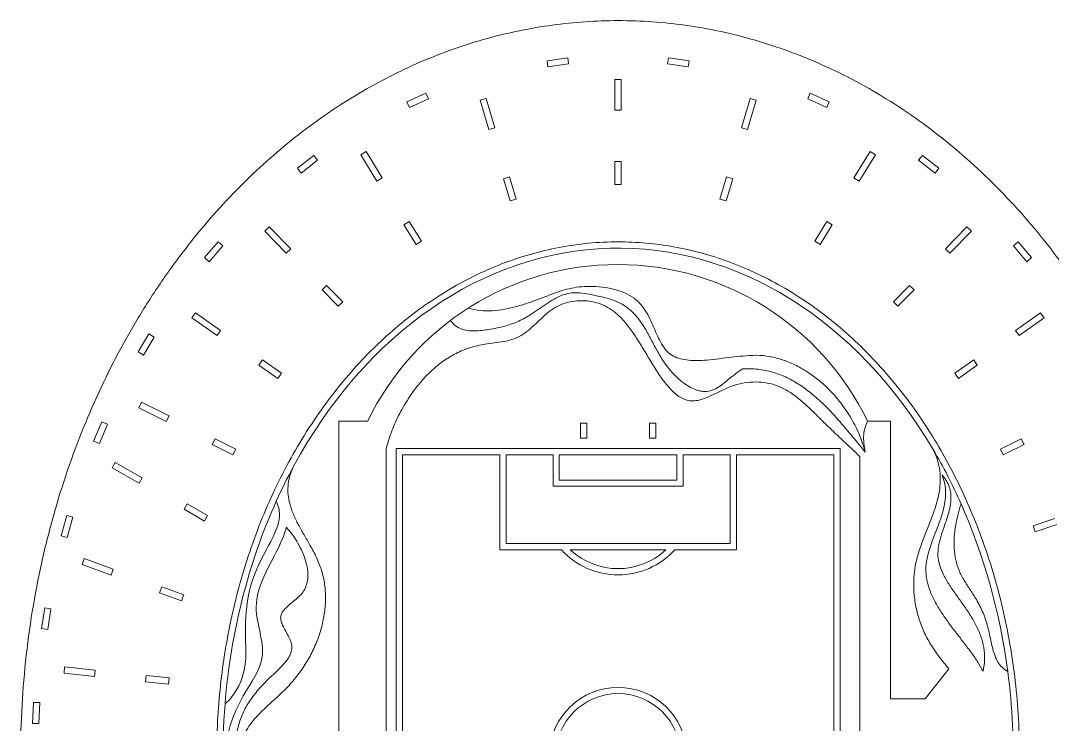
# Model space of a CAD drawing. Header units: millimetres. Extents: x -2136 to 2622, y -2915 to 1925.
# Drawn here: x -1869.7 to -1376.2, y 1588.5 to 1925.2 of the extents above; entities that cross this region are included whole.
import ezdxf

# ---------------------------------------------------------------- set-up
doc = ezdxf.new("R2010")
doc.units = ezdxf.units.MM

msp = doc.modelspace()

# ---------------------------------------------------------------- linework, layer by layer
at = {"color": 7, "linetype": 'Continuous', "lineweight": 15}
for p, q in [((-1607.98, 1907.41), (-1617.88, 1905.98)), ((-1617.88, 1905.98), (-1617.45, 1903.01)), ((-1607.56, 1904.44), (-1607.98, 1907.41)), ((-1559.78, 1907.41), (-1560.21, 1904.44)), ((-1549.88, 1905.98), (-1559.78, 1907.41)), ((-1550.31, 1903.01), (-1549.88, 1905.98)), ((-1617.45, 1903.01), (-1607.56, 1904.44)), ((-1560.21, 1904.44), (-1550.31, 1903.01)), ((-1585.38, 1897.08), (-1585.38, 1882.39)), ((-1582.38, 1897.08), (-1585.38, 1897.08)), ((-1582.38, 1882.39), (-1582.38, 1897.08)), ((-1675.79, 1890.48), (-1684.9, 1886.36)), ((-1674.56, 1887.75), (-1675.79, 1890.48)), ((-1491.97, 1890.48), (-1493.2, 1887.75)), ((-1482.86, 1886.36), (-1491.97, 1890.48)), ((-1684.9, 1886.36), (-1683.67, 1883.63)), ((-1683.67, 1883.63), (-1674.56, 1887.75)), ((-1647.05, 1887.98), (-1649.93, 1887.12)), ((-1649.93, 1887.12), (-1645.71, 1873.05)), ((-1642.84, 1873.91), (-1647.05, 1887.98)), ((-1520.71, 1887.98), (-1524.92, 1873.91)), ((-1522.05, 1873.05), (-1517.83, 1887.12)), ((-1517.83, 1887.12), (-1520.71, 1887.98)), ((-1493.2, 1887.75), (-1484.09, 1883.63)), ((-1484.09, 1883.63), (-1482.86, 1886.36)), ((-1585.38, 1882.39), (-1582.38, 1882.39)), ((-1645.71, 1873.05), (-1642.84, 1873.91)), ((-1524.92, 1873.91), (-1522.05, 1873.05)), ((-1729.46, 1860.74), (-1737.32, 1854.56)), ((-1727.6, 1858.38), (-1729.46, 1860.74)), ((-1704.41, 1862.51), (-1706.96, 1860.93)), ((-1706.96, 1860.93), (-1699.24, 1848.43)), ((-1696.69, 1850.01), (-1704.41, 1862.51)), ((-1463.35, 1862.51), (-1471.07, 1850.01)), ((-1468.52, 1848.43), (-1460.8, 1860.93)), ((-1460.8, 1860.93), (-1463.35, 1862.51)), ((-1438.3, 1860.74), (-1440.16, 1858.38)), ((-1430.44, 1854.56), (-1438.3, 1860.74)), ((-1735.47, 1852.2), (-1727.6, 1858.38)), ((-1585.38, 1857.87), (-1585.38, 1846.79)), ((-1582.38, 1857.87), (-1585.38, 1857.87)), ((-1582.38, 1846.79), (-1582.38, 1857.87)), ((-1440.16, 1858.38), (-1432.29, 1852.2)), ((-1737.32, 1854.56), (-1735.47, 1852.2)), ((-1432.29, 1852.2), (-1430.44, 1854.56)), ((-1699.24, 1848.43), (-1696.69, 1850.01)), ((-1635.8, 1850.41), (-1638.68, 1849.55)), ((-1638.68, 1849.55), (-1635.5, 1838.94)), ((-1632.62, 1839.8), (-1635.8, 1850.41)), ((-1585.38, 1846.79), (-1582.38, 1846.79)), ((-1531.96, 1850.41), (-1535.14, 1839.8)), ((-1532.26, 1838.94), (-1529.08, 1849.55)), ((-1529.08, 1849.55), (-1531.96, 1850.41)), ((-1471.07, 1850.01), (-1468.52, 1848.43)), ((-1635.5, 1838.94), (-1632.62, 1839.8)), ((-1535.14, 1839.8), (-1532.26, 1838.94)), ((-1750.73, 1826.56), (-1752.87, 1824.47)), ((-1740.46, 1816.06), (-1750.73, 1826.56)), ((-1683.8, 1829.14), (-1686.35, 1827.57)), ((-1686.35, 1827.57), (-1680.53, 1818.14)), ((-1677.98, 1819.72), (-1683.8, 1829.14)), ((-1483.96, 1829.14), (-1489.78, 1819.72)), ((-1487.23, 1818.14), (-1481.41, 1827.57)), ((-1481.41, 1827.57), (-1483.96, 1829.14)), ((-1417.03, 1826.56), (-1427.3, 1816.06)), ((-1414.89, 1824.47), (-1417.03, 1826.56)), ((-1752.87, 1824.47), (-1742.6, 1813.96)), ((-1425.16, 1813.96), (-1414.89, 1824.47)), ((-1775.23, 1819.42), (-1781.7, 1811.8)), ((-1779.42, 1809.86), (-1772.94, 1817.48)), ((-1772.94, 1817.48), (-1775.23, 1819.42)), ((-1680.53, 1818.14), (-1677.98, 1819.72)), ((-1489.78, 1819.72), (-1487.23, 1818.14)), ((-1392.53, 1819.42), (-1394.82, 1817.48)), ((-1394.82, 1817.48), (-1388.34, 1809.86)), ((-1386.06, 1811.8), (-1392.53, 1819.42)), ((-1781.7, 1811.8), (-1779.42, 1809.86)), ((-1742.6, 1813.96), (-1740.46, 1816.06)), ((-1427.3, 1816.06), (-1425.16, 1813.96)), ((-1388.34, 1809.86), (-1386.06, 1811.8)), ((-1723.32, 1798.52), (-1725.47, 1796.42)), ((-1715.58, 1790.59), (-1723.32, 1798.52)), ((-1444.44, 1798.52), (-1452.18, 1790.59)), ((-1442.29, 1796.42), (-1444.44, 1798.52)), ((-1725.47, 1796.42), (-1717.72, 1788.5)), ((-1450.04, 1788.5), (-1442.29, 1796.42)), ((-1717.72, 1788.5), (-1715.58, 1790.59)), ((-1452.18, 1790.59), (-1450.04, 1788.5)), ((-1786.01, 1785.46), (-1787.74, 1783.01)), ((-1787.74, 1783.01), (-1775.74, 1774.54)), ((-1774.01, 1776.99), (-1786.01, 1785.46)), ((-1381.75, 1785.46), (-1393.76, 1776.99)), ((-1392.03, 1774.54), (-1380.02, 1783.01)), ((-1380.02, 1783.01), (-1381.75, 1785.46)), ((-1775.74, 1774.54), (-1774.01, 1776.99)), ((-1393.76, 1776.99), (-1392.03, 1774.54)), ((-1808.37, 1775.31), (-1813.49, 1766.72)), ((-1810.91, 1765.18), (-1805.8, 1773.78)), ((-1805.8, 1773.78), (-1808.37, 1775.31)), ((-1813.49, 1766.72), (-1810.91, 1765.18)), ((-1753.97, 1762.85), (-1755.7, 1760.4)), ((-1744.92, 1756.46), (-1753.97, 1762.85)), ((-1413.79, 1762.85), (-1422.84, 1756.46)), ((-1412.06, 1760.4), (-1413.79, 1762.85)), ((-1755.7, 1760.4), (-1746.65, 1754.01)), ((-1421.11, 1754.01), (-1412.06, 1760.4)), ((-1746.65, 1754.01), (-1744.92, 1756.46)), ((-1422.84, 1756.46), (-1421.11, 1754.01)), ((-1811.8, 1742.61), (-1813.14, 1739.93)), ((-1798.65, 1736.06), (-1811.8, 1742.61)), ((-1813.14, 1739.93), (-1799.99, 1733.38)), ((-1830.89, 1733.22), (-1834.75, 1723.99)), ((-1828.12, 1732.06), (-1830.89, 1733.22)), ((-1799.99, 1733.38), (-1798.65, 1736.06)), ((-1703.67, 1733.6), (-1717.41, 1733.6)), ((-1717.41, 1733.6), (-1717.41, 1401.18)), ((-1598.88, 1732.63), (-1601.88, 1732.63)), ((-1601.88, 1732.63), (-1601.88, 1725.49)), ((-1598.88, 1725.49), (-1598.88, 1732.63)), ((-1568.88, 1732.63), (-1568.88, 1725.49)), ((-1565.88, 1732.63), (-1568.88, 1732.63)), ((-1565.88, 1725.49), (-1565.88, 1732.63)), ((-1453.6, 1733.6), (-1464.57, 1733.6)), ((-1453.6, 1600.76), (-1453.6, 1733.6)), ((-1831.98, 1722.83), (-1828.12, 1732.06)), ((-1834.75, 1723.99), (-1831.98, 1722.83)), ((-1776.7, 1725.13), (-1778.04, 1722.45)), ((-1778.04, 1722.45), (-1768.12, 1717.51)), ((-1766.78, 1720.2), (-1776.7, 1725.13)), ((-1601.88, 1725.49), (-1598.88, 1725.49)), ((-1568.88, 1725.49), (-1565.88, 1725.49)), ((-1391.06, 1725.13), (-1400.98, 1720.2)), ((-1399.64, 1717.51), (-1389.72, 1722.45)), ((-1389.72, 1722.45), (-1391.06, 1725.13)), ((-1768.12, 1717.51), (-1766.78, 1720.2)), ((-1694.88, 1720.52), (-1694.88, 1416.87)), ((-1690.04, 1720.52), (-1477.72, 1720.52)), ((-1690.04, 1425.97), (-1690.04, 1720.52)), ((-1687.04, 1717.52), (-1640.48, 1717.52)), ((-1687.04, 1574.75), (-1687.04, 1717.52)), ((-1640.48, 1717.52), (-1640.48, 1672.02)), ((-1637.48, 1717.52), (-1637.48, 1675.02)), ((-1637.48, 1717.52), (-1615.02, 1717.52)), ((-1615.02, 1717.52), (-1615.02, 1702.4)), ((-1612.02, 1717.52), (-1555.74, 1717.52)), ((-1612.02, 1717.52), (-1612.02, 1705.4)), ((-1555.74, 1705.4), (-1555.74, 1717.52)), ((-1552.74, 1717.52), (-1530.28, 1717.52)), ((-1552.74, 1702.4), (-1552.74, 1717.52)), ((-1530.28, 1675.02), (-1530.28, 1717.52)), ((-1527.28, 1672.02), (-1527.28, 1717.52)), ((-1527.28, 1717.52), (-1480.72, 1717.52)), ((-1480.72, 1717.52), (-1480.72, 1574.75)), ((-1477.72, 1425.97), (-1477.72, 1720.52)), ((-1400.98, 1720.2), (-1399.64, 1717.51)), ((-1824.43, 1713.86), (-1825.93, 1711.26)), ((-1811.55, 1706.43), (-1824.43, 1713.86)), ((-1468.21, 1422.16), (-1468.21, 1716.62)), ((-1825.93, 1711.26), (-1813.05, 1703.83)), ((-1813.05, 1703.83), (-1811.55, 1706.43)), ((-1612.02, 1705.4), (-1555.74, 1705.4)), ((-1615.02, 1702.4), (-1552.74, 1702.4)), ((-1790.03, 1694), (-1791.53, 1691.4)), ((-1780.29, 1688.38), (-1790.03, 1694)), ((-1847.6, 1688.39), (-1850.28, 1678.75)), ((-1844.71, 1687.58), (-1847.6, 1688.39)), ((-1791.53, 1691.4), (-1781.79, 1685.78)), ((-1781.79, 1685.78), (-1780.29, 1688.38)), ((-1847.39, 1677.95), (-1844.71, 1687.58)), ((-1374.93, 1687.01), (-1385.41, 1683.42)), ((-1385.41, 1683.42), (-1384.44, 1680.58)), ((-1384.44, 1680.58), (-1373.96, 1684.17)), ((-1850.28, 1678.75), (-1847.39, 1677.95)), ((-1637.48, 1675.02), (-1530.28, 1675.02)), ((-1640.48, 1672.02), (-1610.97, 1672.02)), ((-1606.76, 1672.02), (-1561, 1672.02)), ((-1556.79, 1672.02), (-1527.28, 1672.02)), ((-1839.28, 1667.8), (-1840.31, 1664.98)), ((-1840.31, 1664.98), (-1826.41, 1659.93)), ((-1825.38, 1662.74), (-1839.28, 1667.8)), ((-1826.41, 1659.93), (-1825.38, 1662.74)), ((-1802.18, 1654.3), (-1803.21, 1651.48)), ((-1791.69, 1650.48), (-1802.18, 1654.3)), ((-1803.21, 1651.48), (-1792.71, 1647.66)), ((-1792.71, 1647.66), (-1791.69, 1650.48)), ((-1858.14, 1644.23), (-1859.71, 1634.35)), ((-1855.17, 1643.76), (-1858.14, 1644.23)), ((-1856.75, 1633.88), (-1855.17, 1643.76)), ((-1859.71, 1634.35), (-1856.75, 1633.88)), ((-1848.62, 1615.99), (-1848.93, 1613)), ((-1834.02, 1614.44), (-1848.62, 1615.99)), ((-1834.33, 1611.46), (-1834.02, 1614.44)), ((-1425.63, 1615), (-1437, 1600.76)), ((-1848.93, 1613), (-1834.33, 1611.46)), ((-1809.65, 1611.87), (-1809.97, 1608.88)), ((-1798.64, 1610.7), (-1809.65, 1611.87)), ((-1798.96, 1607.72), (-1798.64, 1610.7)), ((-1809.97, 1608.88), (-1798.96, 1607.72)), ((-1437, 1600.76), (-1453.6, 1600.76)), ((-1863.48, 1598.89), (-1863.98, 1588.9)), ((-1860.48, 1598.89), (-1863.48, 1598.89)), ((-1860.98, 1588.9), (-1860.48, 1598.89)), ((-1863.98, 1588.9), (-1860.98, 1588.9))]:
    msp.add_line(p, q, dxfattribs=at)
msp.add_circle((-1583.88, 1573.25), 29.95, dxfattribs=at)
for centre, radius, start, end in [((-1584.12, 1675.66), 132.85, 25.8587, 154.1413), ((-1583.88, 1696.55), 36.54, 222.1567, 317.8433), ((-1583.88, 1696.55), 33.54, 226.9866, 313.0134), ((-1583.88, 1573.25), 32.95, 2.6096, 177.3904)]:
    msp.add_arc(centre, radius, start, end, dxfattribs=at)
for start_param, end_param in [(2.218901, 4.106669), (2.090933, 2.218901), (4.106669, 4.186656), (4.186656, 4.609122), (1.738502, 2.090933), (1.525775, 1.738502), (4.609122, 4.866669)]:
    msp.add_ellipse((-1583.88, 1573.25), major_axis=(0, -243.09), ratio=0.777624, start_param=start_param, end_param=end_param, dxfattribs=at)
for points, knots in [([(-1583.88, 1221.31), (-1578.62, 1221.41), (-1568.09, 1221.62), (-1552.35, 1223.29), (-1536.71, 1225.95), (-1521.22, 1229.68), (-1505.92, 1234.46), (-1490.87, 1240.27), (-1476.11, 1247.08), (-1461.44, 1255.01), (-1446.95, 1264.08), (-1432.71, 1274.31), (-1418.97, 1285.53), (-1405.79, 1297.71), (-1393.2, 1310.78), (-1380.89, 1325.16), (-1368.97, 1340.86), (-1357.56, 1357.91), (-1347.04, 1375.8), (-1337.47, 1394.46), (-1328.86, 1413.82), (-1321.25, 1433.8), (-1314.46, 1455.01), (-1308.64, 1477.43), (-1303.93, 1500.99), (-1300.56, 1524.88), (-1298.53, 1549.01), (-1297.87, 1572.51), (-1298.45, 1595.29), (-1300.13, 1617.24), (-1302.92, 1639.02), (-1306.81, 1660.55), (-1311.79, 1681.73), (-1317.84, 1702.5), (-1324.73, 1722.2), (-1332.36, 1740.82), (-1340.59, 1758.33), (-1349.62, 1775.24), (-1359.43, 1791.48), (-1369.99, 1807.01), (-1381.59, 1822.21), (-1394.29, 1836.95), (-1408.11, 1851.09), (-1422.63, 1864.14), (-1437.8, 1876.04), (-1453.56, 1886.75), (-1469.84, 1896.23), (-1486.13, 1904.2), (-1502.31, 1910.76), (-1518.28, 1916), (-1534.48, 1920.09), (-1550.85, 1923.03), (-1567.34, 1924.79), (-1583.63, 1925.37), (-1599.67, 1924.83), (-1615.41, 1923.22), (-1631.05, 1920.54), (-1646.54, 1916.81), (-1661.84, 1912.03), (-1676.89, 1906.23), (-1691.66, 1899.41), (-1706.32, 1891.48), (-1720.81, 1882.41), (-1735.05, 1872.18), (-1748.79, 1860.96), (-1761.97, 1848.79), (-1774.56, 1835.71), (-1786.87, 1821.34), (-1798.8, 1805.64), (-1810.2, 1788.59), (-1820.72, 1770.7), (-1830.3, 1752.03), (-1838.9, 1732.67), (-1846.51, 1712.7), (-1853.3, 1691.48), (-1859.13, 1669.07), (-1863.83, 1645.51), (-1867.2, 1621.61), (-1869.23, 1597.49), (-1869.89, 1573.98), (-1869.31, 1551.21), (-1867.63, 1529.26), (-1864.84, 1507.47), (-1860.95, 1485.95), (-1855.97, 1464.76), (-1849.92, 1444), (-1843.03, 1424.29), (-1835.4, 1405.68), (-1827.18, 1388.16), (-1818.14, 1371.26), (-1808.33, 1355.01), (-1797.77, 1339.49), (-1786.17, 1324.29), (-1773.47, 1309.55), (-1759.65, 1295.41), (-1745.13, 1282.36), (-1729.96, 1270.46), (-1714.2, 1259.75), (-1697.92, 1250.27), (-1681.63, 1242.29), (-1665.46, 1235.74), (-1649.48, 1230.5), (-1633.28, 1226.4), (-1616.91, 1223.48), (-1600.42, 1221.65), (-1589.39, 1221.42), (-1583.88, 1221.31)], [0, 0, 0, 0, 0.007855, 0.015722, 0.023612, 0.031536, 0.039504, 0.047528, 0.055615, 0.063774, 0.072405, 0.08113, 0.089953, 0.098879, 0.107909, 0.117044, 0.12713, 0.137339, 0.147666, 0.158106, 0.168651, 0.179291, 0.190018, 0.201902, 0.213861, 0.225876, 0.237928, 0.25, 0.260975, 0.271936, 0.282869, 0.293758, 0.304592, 0.315357, 0.326042, 0.335757, 0.345388, 0.354929, 0.364373, 0.373718, 0.382959, 0.392919, 0.402755, 0.412465, 0.422056, 0.431531, 0.440899, 0.450169, 0.458591, 0.466951, 0.475259, 0.483528, 0.491771, 0.5, 0.507855, 0.515722, 0.523612, 0.531536, 0.539504, 0.547528, 0.555615, 0.563774, 0.572405, 0.58113, 0.589953, 0.598879, 0.607909, 0.617044, 0.62713, 0.637339, 0.647666, 0.658106, 0.668651, 0.679291, 0.690018, 0.701902, 0.713861, 0.725876, 0.737928, 0.75, 0.760975, 0.771936, 0.782869, 0.793758, 0.804592, 0.815357, 0.826042, 0.835757, 0.845388, 0.854929, 0.864373, 0.873718, 0.882959, 0.892919, 0.902755, 0.912465, 0.922056, 0.931531, 0.940899, 0.950169, 0.958591, 0.966951, 0.975259, 0.983528, 0.991771, 1, 1, 1, 1]), ([(-1560.26, 1329.02), (-1555.53, 1329.91), (-1546.04, 1331.68), (-1532.11, 1336.04), (-1518.47, 1341.62), (-1505.2, 1348.5), (-1492.46, 1356.56), (-1480.3, 1365.74), (-1468.77, 1375.96), (-1457.87, 1387.23), (-1447.62, 1399.5), (-1438.09, 1412.71), (-1429.32, 1426.79), (-1421.39, 1441.66), (-1414.32, 1457.22), (-1408.17, 1473.4), (-1403.05, 1489.78), (-1398.94, 1506.26), (-1395.78, 1522.73), (-1393.52, 1539.43), (-1392.15, 1556.3), (-1391.69, 1573.59), (-1392.19, 1591.22), (-1393.72, 1609.1), (-1396.27, 1626.78), (-1399.82, 1644.19), (-1404.34, 1661.22), (-1409.73, 1677.47), (-1415.88, 1692.89), (-1422.71, 1707.44), (-1430.3, 1721.35), (-1438.63, 1734.57), (-1447.84, 1747.26), (-1457.93, 1759.33), (-1468.9, 1770.65), (-1480.5, 1780.92), (-1492.66, 1790.08), (-1505.33, 1798.07), (-1518.19, 1804.73), (-1531.14, 1810.09), (-1544.09, 1814.21), (-1557.25, 1817.16), (-1570.53, 1818.94), (-1584.15, 1819.55), (-1598.04, 1818.89), (-1612.13, 1816.89), (-1626.05, 1813.57), (-1639.73, 1808.94), (-1653.11, 1803.04), (-1665.84, 1796.05), (-1677.9, 1788.07), (-1689.27, 1779.23), (-1700.13, 1769.4), (-1710.42, 1758.65), (-1720.3, 1746.78), (-1729.67, 1733.79), (-1738.44, 1719.7), (-1746.38, 1704.84), (-1753.44, 1689.28), (-1759.59, 1673.1), (-1764.71, 1656.72), (-1768.82, 1640.24), (-1771.98, 1623.77), (-1774.25, 1607.06), (-1775.61, 1590.19), (-1776.07, 1572.91), (-1775.57, 1555.28), (-1774.04, 1537.4), (-1771.49, 1519.71), (-1767.94, 1502.31), (-1763.42, 1485.28), (-1758.03, 1469.03), (-1751.88, 1453.61), (-1745.05, 1439.06), (-1737.46, 1425.15), (-1729.13, 1411.93), (-1720, 1399.33), (-1710.07, 1387.44), (-1699.38, 1376.35), (-1688.09, 1366.26), (-1676.25, 1357.23), (-1664, 1349.35), (-1651.4, 1342.64), (-1638.54, 1337.13), (-1625.41, 1332.71), (-1616.44, 1330.77), (-1611.98, 1329.8)], [0, 0, 0, 0, 0.010849, 0.021791, 0.032857, 0.044074, 0.055466, 0.066842, 0.078416, 0.090197, 0.102188, 0.114456, 0.12693, 0.139599, 0.152451, 0.165468, 0.178631, 0.191155, 0.20377, 0.216454, 0.229184, 0.241938, 0.255463, 0.268961, 0.282404, 0.295764, 0.309018, 0.322141, 0.334376, 0.346461, 0.35838, 0.370125, 0.381688, 0.393745, 0.405591, 0.417228, 0.428665, 0.439914, 0.450993, 0.461303, 0.471504, 0.481621, 0.491679, 0.501709, 0.512346, 0.523019, 0.53376, 0.544601, 0.555572, 0.566698, 0.577348, 0.588168, 0.599168, 0.610355, 0.621729, 0.633998, 0.646472, 0.659141, 0.671992, 0.685009, 0.698172, 0.710697, 0.723312, 0.735996, 0.748726, 0.761479, 0.775005, 0.788503, 0.801945, 0.815306, 0.82856, 0.841683, 0.853918, 0.866002, 0.877922, 0.889667, 0.901229, 0.913008, 0.924584, 0.935961, 0.947146, 0.95815, 0.968799, 0.979307, 0.989699, 1, 1, 1, 1]), ([(-1655.67, 1787.6), (-1653.73, 1787.17), (-1649.89, 1786.31), (-1643.96, 1786.3), (-1638.11, 1787.01), (-1632.35, 1788.36), (-1626.72, 1790.12), (-1621.24, 1792.12), (-1616.27, 1794.08), (-1611.64, 1795.75), (-1607.2, 1797.01), (-1602.39, 1797.87), (-1597.17, 1798.14), (-1591.66, 1797.82), (-1586.14, 1796.86), (-1580.96, 1795.21), (-1576.41, 1792.8), (-1572.85, 1789.49), (-1570.19, 1785.65), (-1568.13, 1781.55), (-1566.37, 1777.4), (-1564.67, 1773.39), (-1562.76, 1769.71), (-1560.43, 1766.65), (-1557.44, 1764.49), (-1553.95, 1763.26), (-1550.04, 1762.65), (-1545.81, 1762.53), (-1540.91, 1762.8), (-1535.5, 1763.4), (-1529.8, 1764.31), (-1526.04, 1764.56), (-1524.21, 1764.68)], [0, 0, 0, 0, 0.039574, 0.078642, 0.117839, 0.157305, 0.196813, 0.235879, 0.274018, 0.303782, 0.334213, 0.366321, 0.401285, 0.438639, 0.476492, 0.513111, 0.547053, 0.578613, 0.609364, 0.640004, 0.670299, 0.69957, 0.727166, 0.75304, 0.775832, 0.800003, 0.826324, 0.854696, 0.884549, 0.924492, 0.963444, 1, 1, 1, 1]), ([(-1664.06, 1781.77), (-1663.35, 1780.87), (-1661.98, 1779.14), (-1659.04, 1777.56), (-1655.87, 1776.81), (-1652.52, 1776.67), (-1649.09, 1776.94), (-1644.58, 1777.6), (-1639.1, 1778.66), (-1632.75, 1780.64), (-1627.43, 1783.34), (-1623.02, 1786.28), (-1619.27, 1788.92), (-1615.56, 1791.41), (-1611.85, 1793.46), (-1608.04, 1794.77), (-1604.08, 1795.11), (-1599.93, 1794.73), (-1595.33, 1793.83), (-1592.1, 1793.08), (-1590.36, 1792.68)], [0, 0, 0, 0, 0.042579, 0.082309, 0.122538, 0.16453, 0.207964, 0.251608, 0.33589, 0.417783, 0.501063, 0.559066, 0.617227, 0.673701, 0.726922, 0.776377, 0.823919, 0.874962, 0.932857, 1, 1, 1, 1]), ([(-1590.36, 1792.68), (-1588.77, 1792.25), (-1585.76, 1791.44), (-1581.73, 1789.47), (-1578.35, 1787.09), (-1575.52, 1784.33), (-1573.12, 1781.29), (-1570.62, 1777.38), (-1568.02, 1772.53), (-1565.05, 1766.83), (-1562.02, 1761.84), (-1558.84, 1757.69), (-1555.73, 1754.39), (-1552.48, 1751.68), (-1549.28, 1749.64), (-1546.26, 1748.31), (-1543.06, 1747.6), (-1539.68, 1747.88), (-1536.43, 1749.39), (-1533.38, 1751.57), (-1530.4, 1754.05), (-1527.44, 1756.57), (-1525.27, 1757.93), (-1524.21, 1758.59)], [0, 0, 0, 0, 0.054739, 0.103631, 0.148801, 0.192059, 0.234748, 0.277704, 0.346719, 0.418046, 0.49205, 0.541116, 0.592082, 0.643106, 0.68176, 0.718316, 0.752644, 0.790083, 0.828929, 0.8708, 0.914656, 0.9584, 1, 1, 1, 1]), ([(-1468.21, 1716.62), (-1469.87, 1718.19), (-1473.4, 1721.53), (-1478.93, 1726.71), (-1484.72, 1732.23), (-1490.01, 1737.52), (-1494.9, 1742.2), (-1499.52, 1746.03), (-1504.48, 1749.2), (-1509.76, 1751.33), (-1515.25, 1752.34), (-1520.79, 1752.36), (-1526.42, 1751.42), (-1531.91, 1749.45), (-1536.49, 1747.19), (-1540.35, 1745.35), (-1543.45, 1744.09), (-1546.47, 1743.28), (-1549.45, 1743.17), (-1552.3, 1743.94), (-1554.96, 1745.4), (-1557.47, 1747.44), (-1560.57, 1750.69), (-1564.03, 1755.36), (-1567.77, 1761.31), (-1571.35, 1767.37), (-1574.91, 1773.19), (-1578.33, 1778.18), (-1581.72, 1782.27), (-1585.08, 1785.5), (-1588.82, 1788.12), (-1593.01, 1790.03), (-1597.56, 1791.06), (-1602.26, 1791.29), (-1606.93, 1790.75), (-1611.42, 1789.4), (-1615.49, 1787.13), (-1619.07, 1784.2), (-1622.4, 1781), (-1625.69, 1777.85), (-1629.17, 1775.03), (-1633.1, 1772.96), (-1637.42, 1771.8), (-1641.92, 1771.1), (-1647.42, 1770.45), (-1653.78, 1769.28), (-1660.64, 1766.58), (-1666.97, 1762.85), (-1672.74, 1758.22), (-1678.4, 1752.42), (-1683.72, 1745.43), (-1688.45, 1737.38), (-1692.27, 1729.07), (-1694.02, 1723.33), (-1694.88, 1720.52)], [0, 0, 0, 0, 0.023244, 0.049516, 0.077193, 0.104749, 0.125786, 0.146133, 0.165877, 0.185483, 0.203712, 0.222446, 0.241722, 0.261581, 0.281629, 0.29373, 0.305136, 0.315678, 0.325487, 0.335156, 0.345296, 0.356225, 0.368015, 0.390975, 0.415307, 0.439554, 0.462786, 0.484776, 0.501151, 0.516835, 0.532106, 0.54746, 0.563502, 0.579284, 0.595266, 0.611131, 0.626755, 0.642417, 0.658169, 0.673738, 0.68886, 0.70364, 0.718672, 0.734191, 0.749999, 0.775122, 0.799877, 0.824669, 0.849724, 0.875085, 0.907047, 0.938916, 0.97012, 1, 1, 1, 1]), ([(-1524.21, 1764.68), (-1522.05, 1764.89), (-1517.78, 1765.3), (-1511.36, 1764.6), (-1505.16, 1763.03), (-1499.21, 1760.59), (-1493.55, 1757.4), (-1488.24, 1753.56), (-1482.7, 1748.6), (-1477.22, 1742.39), (-1472.18, 1734.9), (-1468.13, 1727), (-1466.46, 1721.43), (-1465.63, 1718.69)], [0, 0, 0, 0, 0.080226, 0.159099, 0.237779, 0.316996, 0.397091, 0.478089, 0.559775, 0.672442, 0.784332, 0.893973, 1, 1, 1, 1]), ([(-1524.21, 1758.59), (-1521.78, 1758.61), (-1517.03, 1758.65), (-1510.15, 1757.22), (-1503.77, 1754.85), (-1497.83, 1751.6), (-1492.29, 1747.65), (-1486.08, 1742.28), (-1479.43, 1735.35), (-1472.44, 1727.03), (-1467.88, 1721.44), (-1465.63, 1718.69)], [0, 0, 0, 0, 0.098605, 0.192152, 0.283393, 0.374304, 0.466041, 0.559032, 0.707161, 0.855439, 1, 1, 1, 1]), ([(-1465.63, 1718.69), (-1465.88, 1720.11), (-1466.35, 1722.93), (-1466.56, 1726.92), (-1465.8, 1730.5), (-1464.98, 1732.56), (-1464.57, 1733.6)], [0, 0, 0, 0, 0.285367, 0.562959, 0.779089, 1, 1, 1, 1]), ([(-1433.18, 1720), (-1432.42, 1718.29), (-1430.98, 1715.01), (-1429.9, 1709.87), (-1429.65, 1704.92), (-1430.12, 1700.09), (-1431.16, 1695.37), (-1432.61, 1690.72), (-1434.55, 1685.52), (-1436.89, 1679.76), (-1439.35, 1673.33), (-1441.35, 1666.71), (-1442.47, 1659.79), (-1442.56, 1652.69), (-1441.72, 1645.58), (-1440, 1638.68), (-1437.45, 1632.15), (-1434.07, 1626.12), (-1430.05, 1620.46), (-1427.12, 1616.84), (-1425.63, 1615)], [0, 0, 0, 0, 0.049991, 0.095989, 0.139775, 0.182719, 0.22571, 0.269186, 0.313247, 0.374553, 0.436187, 0.4978, 0.559726, 0.623594, 0.687713, 0.751413, 0.813948, 0.875043, 0.936456, 1, 1, 1, 1]), ([(-1728.42, 1416.59), (-1727.56, 1418.18), (-1725.9, 1421.2), (-1724.38, 1425.94), (-1723.66, 1430.5), (-1723.69, 1434.92), (-1724.41, 1439.64), (-1725.91, 1444.66), (-1728.16, 1449.97), (-1730.9, 1455.46), (-1733.93, 1461.18), (-1736.95, 1467.24), (-1739.48, 1473.5), (-1741.24, 1480.01), (-1741.88, 1486.81), (-1741.19, 1494.05), (-1739.64, 1501.57), (-1737.73, 1509.28), (-1736.32, 1515.84), (-1735.7, 1521.2), (-1735.68, 1525.33), (-1736.28, 1529.28), (-1737.82, 1533.34), (-1740.57, 1537.35), (-1744.27, 1541.37), (-1748.4, 1545.38), (-1752.68, 1549.67), (-1756.74, 1554.47), (-1760.11, 1559.91), (-1762.52, 1565.4), (-1763.96, 1570.69), (-1764.45, 1575.62), (-1763.97, 1580.35), (-1762.34, 1584.73), (-1759.82, 1588.71), (-1756.65, 1592.43), (-1753.02, 1596.03), (-1748.67, 1600.01), (-1743.78, 1604.5), (-1738.78, 1609.82), (-1734.42, 1615.66), (-1730.72, 1621.89), (-1727.75, 1628.42), (-1725.55, 1635.14), (-1724.18, 1641.96), (-1723.68, 1648.79), (-1724.11, 1655.53), (-1725.53, 1662.1), (-1728.03, 1668.34), (-1731.06, 1673.96), (-1734.1, 1679.15), (-1736.88, 1684.03), (-1739.31, 1688.97), (-1740.99, 1693.72), (-1741.84, 1698.27), (-1741.9, 1702.62), (-1741.14, 1707.18), (-1739.92, 1710.12), (-1739.28, 1711.65)], [0, 0, 0, 0, 0.0166161, 0.0316171, 0.0455465, 0.0588879, 0.0720213, 0.0893109, 0.1069481, 0.1249521, 0.1456909, 0.166478, 0.1871273, 0.2076253, 0.2282654, 0.249572, 0.2741775, 0.2988356, 0.3225673, 0.3357929, 0.3483767, 0.3604337, 0.3723124, 0.3879822, 0.4047474, 0.4224977, 0.440874, 0.4604593, 0.4801563, 0.4994888, 0.5153374, 0.5304149, 0.5447338, 0.558669, 0.5729216, 0.587871, 0.6035645, 0.6198566, 0.6421131, 0.6645195, 0.6868527, 0.7090329, 0.7309782, 0.7526145, 0.7738915, 0.7948005, 0.8153938, 0.835805, 0.8562701, 0.876968, 0.8944006, 0.9116429, 0.9285079, 0.9449719, 0.9578077, 0.970897, 0.9847469, 1, 1, 1, 1]), ([(-1428.93, 1707.86), (-1428.44, 1706.43), (-1427.48, 1703.64), (-1427.13, 1699.24), (-1427.47, 1694.94), (-1428.38, 1690.71), (-1429.68, 1686.53), (-1431.31, 1682.11), (-1433.13, 1677.47), (-1434.89, 1672.59), (-1436.22, 1667.72), (-1436.84, 1662.82), (-1436.38, 1657.72), (-1434.86, 1652.52), (-1432.41, 1647.25), (-1429.31, 1642.1), (-1425.78, 1637.05), (-1422.06, 1632.15), (-1418.35, 1627.41), (-1414.87, 1622.82), (-1411.74, 1618.4), (-1410.09, 1615.35), (-1409.3, 1613.9)], [0, 0, 0, 0, 0.043658, 0.085337, 0.126601, 0.168287, 0.210614, 0.253377, 0.304625, 0.354944, 0.403648, 0.450733, 0.497361, 0.550931, 0.606879, 0.66514, 0.724967, 0.785217, 0.84349, 0.899522, 0.952036, 1, 1, 1, 1]), ([(-1409.3, 1613.9), (-1408.97, 1615.83), (-1408.32, 1619.59), (-1408.8, 1625.25), (-1410.22, 1630.61), (-1412.47, 1635.74), (-1415.31, 1640.68), (-1418.57, 1645.5), (-1422.02, 1650.23), (-1425.35, 1654.99), (-1428.15, 1659.7), (-1430.14, 1664.4), (-1431.09, 1669.15), (-1430.69, 1674.01), (-1429.4, 1678.84), (-1427.81, 1683.42), (-1426.32, 1687.77), (-1425.18, 1691.86), (-1424.62, 1695.64), (-1424.7, 1699.07), (-1425.38, 1702.12), (-1426.74, 1705.16), (-1428.18, 1706.93), (-1428.93, 1707.86)], [0, 0, 0, 0, 0.0577481, 0.1122867, 0.1660938, 0.2207903, 0.2771595, 0.3342859, 0.3925059, 0.4501779, 0.5057624, 0.5538517, 0.600231, 0.6471656, 0.69646, 0.7475562, 0.790336, 0.8322696, 0.8728661, 0.9027235, 0.932892, 0.9647215, 1, 1, 1, 1]), ([(-1771.91, 1598.31), (-1770.78, 1599.27), (-1765.74, 1604.47), (-1761.57, 1615.16), (-1762.33, 1632.58), (-1761.95, 1651.91), (-1753.29, 1670.7), (-1744.92, 1684.88), (-1746.07, 1692.67), (-1747.39, 1695.24)], [0.0274998, 0.0274998, 0.0274998, 0.0274998, 0.0667893, 0.2193475, 0.3134612, 0.5324841, 0.721637, 0.8689922, 0.9405933, 0.9405933, 0.9405933, 0.9405933]), ([(-1419.85, 1694.06), (-1420.35, 1692.41), (-1421.37, 1689.01), (-1422.47, 1683.71), (-1423.15, 1678.21), (-1423.22, 1672.65), (-1422.54, 1667.21), (-1420.92, 1662.04), (-1418.36, 1657.31), (-1415.4, 1652.81), (-1412.1, 1647.83), (-1409.16, 1641.94), (-1406.9, 1635.05), (-1405.7, 1629.15), (-1404.67, 1624.51), (-1403.68, 1621.26), (-1402.28, 1618.28), (-1400.3, 1615.62), (-1398.45, 1614.43), (-1397.5, 1613.82)], [0, 0, 0, 0, 0.059495, 0.122134, 0.18615, 0.250126, 0.313201, 0.374254, 0.435537, 0.497616, 0.55967, 0.641276, 0.723546, 0.808465, 0.848527, 0.887432, 0.924873, 0.961617, 1, 1, 1, 1]), ([(-1742.58, 1682.84), (-1745.89, 1670.02), (-1763.55, 1650.93), (-1749.81, 1620.92), (-1772.34, 1592.39), (-1777.97, 1548.47), (-1741.2, 1519.91), (-1760.68, 1474.19), (-1738.68, 1444.03), (-1729.57, 1424.21)], [0.0000001, 0.0000001, 0.0000001, 0.0000001, 0.1506697, 0.2373466, 0.3134509, 0.5258954, 0.6444758, 0.7508847, 1, 1, 1, 1]), ([(-1729.57, 1424.21), (-1729.07, 1425.68), (-1728.09, 1428.52), (-1727.79, 1432.95), (-1728.27, 1437.22), (-1729.43, 1441.37), (-1731.09, 1445.43), (-1733.12, 1449.44), (-1735.36, 1453.43), (-1738.14, 1458.23), (-1741.22, 1463.89), (-1744.25, 1470.52), (-1746.59, 1477.31), (-1748.01, 1484.27), (-1748.25, 1490.72), (-1747.5, 1496.52), (-1746.37, 1501.64), (-1745.02, 1506.75), (-1743.69, 1511.8), (-1742.62, 1516.77), (-1742.07, 1521.63), (-1742.3, 1526.38), (-1743.63, 1530.91), (-1745.82, 1535.19), (-1748.59, 1539.34), (-1751.72, 1543.45), (-1754.97, 1547.61), (-1758.14, 1551.92), (-1761.35, 1557.06), (-1764.09, 1563.21), (-1766.03, 1570.28), (-1766.82, 1577.43), (-1766.41, 1584.44), (-1764.74, 1591), (-1761.94, 1597.04), (-1758.2, 1602.63), (-1754.23, 1607.21), (-1750.41, 1610.94), (-1747.14, 1613.92), (-1744.08, 1616.95), (-1741.74, 1619.88), (-1740.32, 1622.72), (-1739.81, 1625.47), (-1740.39, 1628.31), (-1741.72, 1631.05), (-1743.28, 1633.77), (-1744.58, 1636.25), (-1745.32, 1638.48), (-1745.35, 1640.44), (-1744.54, 1642.23), (-1743.06, 1644.02), (-1740.95, 1645.87), (-1738.45, 1647.88), (-1736.03, 1650), (-1734.07, 1652.45), (-1732.84, 1655.22), (-1732.16, 1658.67), (-1732.33, 1662.82), (-1733.46, 1667.46), (-1735.27, 1671.96), (-1737.52, 1676.12), (-1739.93, 1679.78), (-1741.74, 1681.87), (-1742.58, 1682.84)], [0, 0, 0, 0, 0.016126, 0.031192, 0.045921, 0.060793, 0.076037, 0.091694, 0.107673, 0.123817, 0.149579, 0.174957, 0.199845, 0.224356, 0.248903, 0.266848, 0.285191, 0.303686, 0.321978, 0.33972, 0.356687, 0.372939, 0.389008, 0.405592, 0.42295, 0.441005, 0.459509, 0.478176, 0.496796, 0.522653, 0.548148, 0.573103, 0.597389, 0.621083, 0.643347, 0.666513, 0.691139, 0.706492, 0.722184, 0.737394, 0.751407, 0.761092, 0.770318, 0.779985, 0.790768, 0.802048, 0.812772, 0.819933, 0.826355, 0.832794, 0.839918, 0.850569, 0.861988, 0.873374, 0.884135, 0.894426, 0.904708, 0.920639, 0.937328, 0.954387, 0.971111, 0.986632, 1, 1, 1, 1])]:
    msp.add_open_spline(points, degree=3, knots=knots, dxfattribs=at)

doc.saveas('drawing.dxf')
